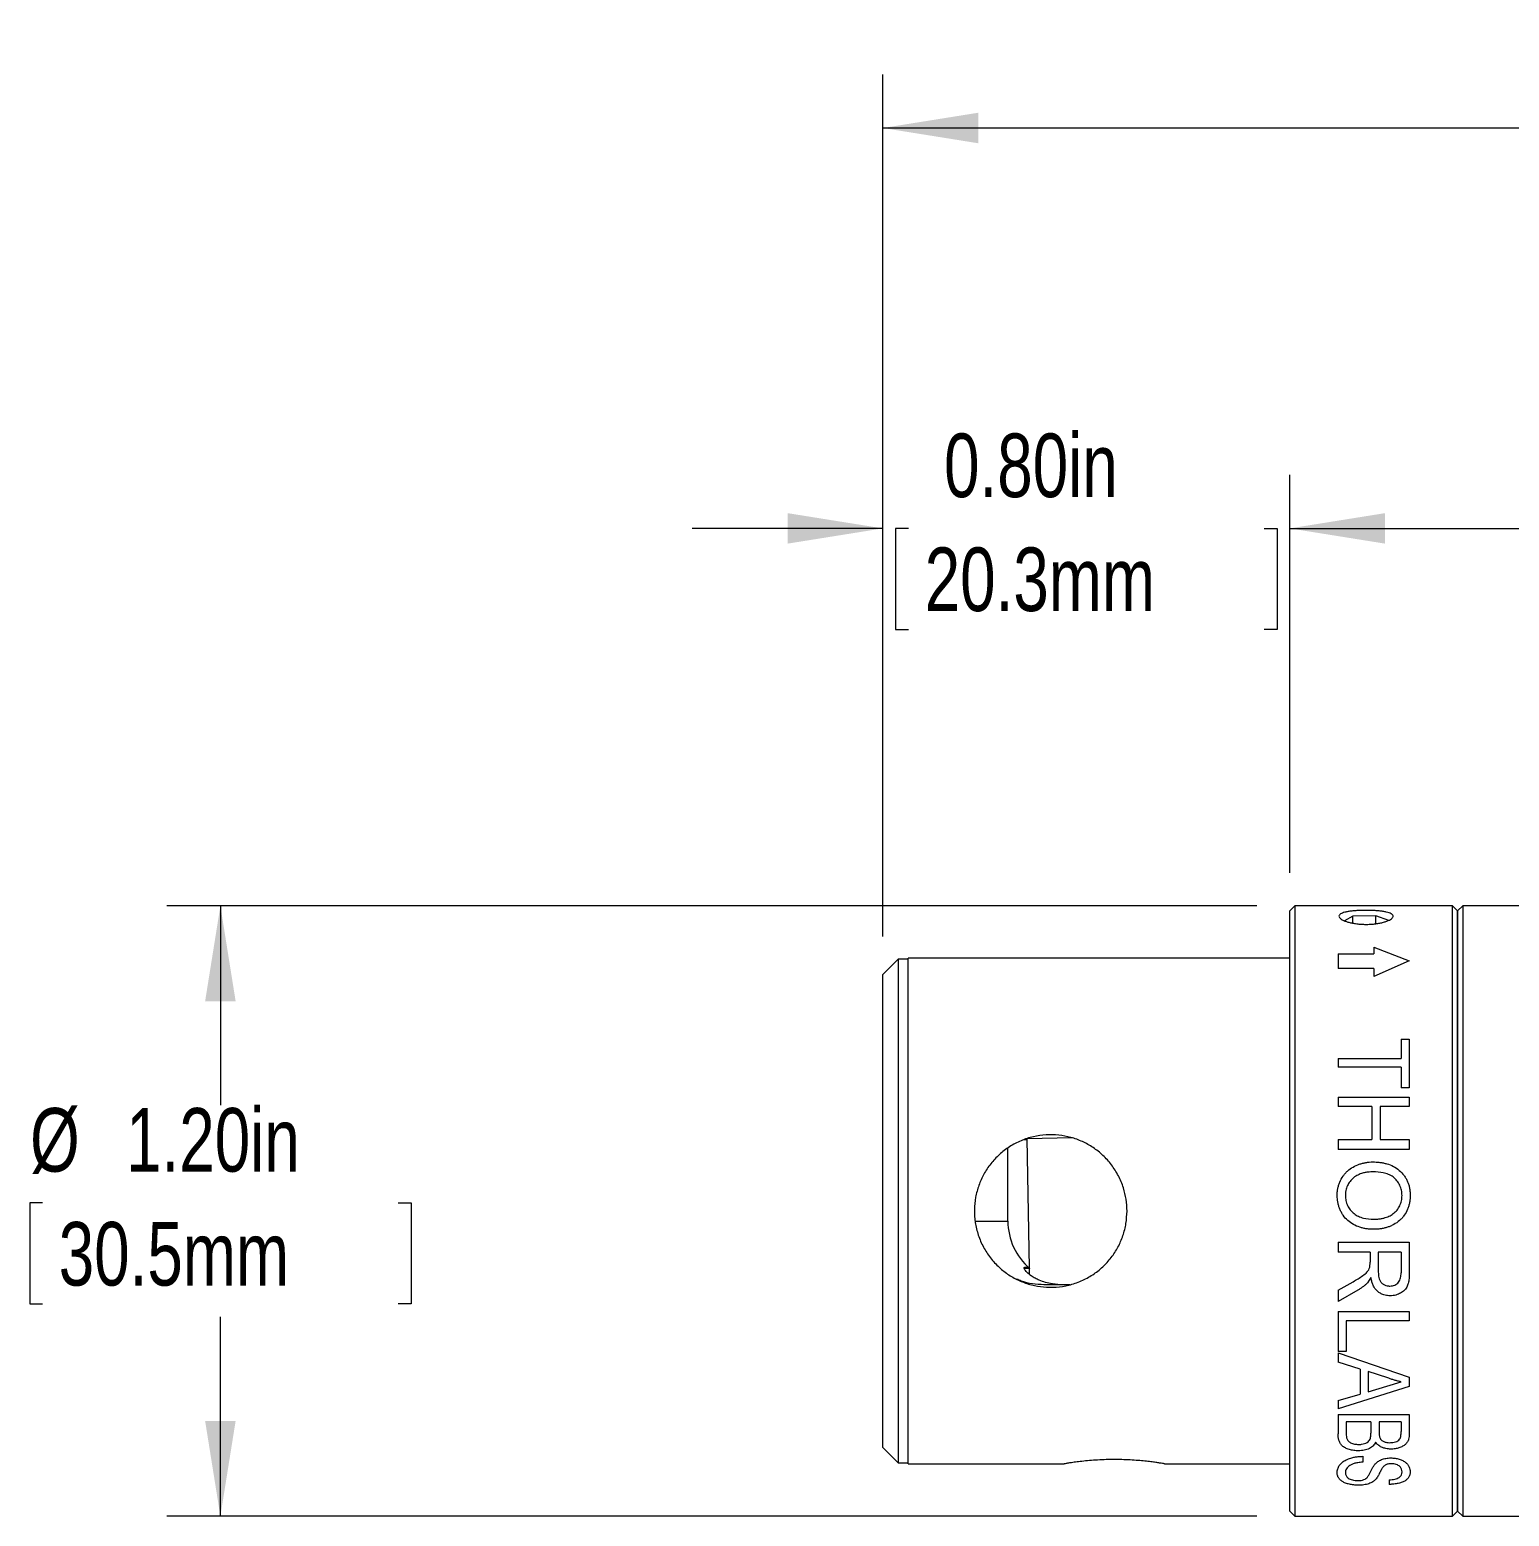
# Paper-space layout 'Sheet2' of a CAD drawing. Header units: inches. Extents: x 0.1 to 10.9, y 0 to 8.5.
# Drawn here: x 2.817 to 4.756, y 3.824 to 5.772 of the extents above; entities that cross this region are included whole.
import ezdxf

# ---------------------------------------------------------------- set-up
doc = ezdxf.new("R2010")
doc.units = ezdxf.units.IN
doc.header["$MEASUREMENT"] = 0
doc.styles.add('SLDTEXTSTYLE0', font='TXT', dxfattribs={"width": 0.75})
doc.dimstyles.new('SLDDIMSTYLE0', dxfattribs={"dimtxt": 0.083333, "dimasz": 0.125, "dimexe": 0, "dimexo": 0.0625, "dimgap": 0.020833, "dimtad": 0, "dimtih": 1, "dimtoh": 1, "dimlfac": 1.5, "dimrnd": 1e-09, "dimzin": 4, "dimdsep": 46, "dimtxsty": 'SLDTEXTSTYLE0', "dimsah": 1, "dimcen": 0.09, "dimadec": 0, "dimazin": 1, "dimtfac": 1, "dimtofl": 0, "dimtmove": 0, "dimatfit": 3, "dimfxl": 1, "dimfrac": 2, "dimtolj": 1, "dimtzin": 12, "dimarcsym": 0})
doc.dimstyles.new('SLDDIMSTYLE1', dxfattribs={"dimtxt": 0.083333, "dimasz": 0.125, "dimexe": 0, "dimexo": 0.0625, "dimgap": 0.020833, "dimtad": 0, "dimtih": 1, "dimtoh": 1, "dimlfac": 1.5, "dimrnd": 1e-09, "dimzin": 4, "dimdsep": 46, "dimtxsty": 'SLDTEXTSTYLE0', "dimsah": 1, "dimcen": 0.09, "dimadec": 0, "dimazin": 1, "dimtfac": 1, "dimtmove": 0, "dimatfit": 0, "dimfxl": 1, "dimfrac": 2, "dimtolj": 1, "dimtzin": 12, "dimarcsym": 0})
doc.dimstyles.new('SLDDIMSTYLE2', dxfattribs={"dimtxt": 0.083333, "dimasz": 0.125, "dimexe": 0, "dimexo": 0.0625, "dimgap": 0.020833, "dimtad": 0, "dimtih": 1, "dimtoh": 1, "dimlfac": 1.5, "dimrnd": 1e-09, "dimzin": 12, "dimdsep": 46, "dimtxsty": 'SLDTEXTSTYLE0', "dimsah": 1, "dimcen": 0.09, "dimadec": 0, "dimazin": 3, "dimtfac": 1, "dimtofl": 0, "dimtmove": 0, "dimatfit": 3, "dimfxl": 1, "dimfrac": 2, "dimtolj": 1, "dimtzin": 12, "dimarcsym": 0})

# ---------------------------------------------------------------- blocks, each defined once
blk = doc.blocks.new('_D_12')
at = {"color": 7, "linetype": 'Continuous', "lineweight": 0}
for p, q in [((4.4254, 4.6243), (2.9971, 4.6243)), ((3.0671, 4.6243), (3.0671, 4.363)), ((2.8341, 4.235), (2.8172, 4.235)), ((2.8172, 4.235), (2.8172, 4.1026)), ((3.3001, 4.235), (3.317, 4.235)), ((3.317, 4.235), (3.317, 4.1026)), ((2.8172, 4.1026), (2.8341, 4.1026)), ((3.317, 4.1026), (3.3001, 4.1026)), ((3.0671, 3.8243), (3.0671, 4.0857)), ((4.4254, 3.8243), (2.9971, 3.8243))]:
    blk.add_line(p, q, dxfattribs=at)
for points in [[(3.0671, 4.6243), (3.0471, 4.4993), (3.0871, 4.4993)], [(3.0671, 3.8243), (3.0871, 3.9493), (3.0471, 3.9493)]]:
    blk.add_solid(points, dxfattribs=at)
at = {"color": 7, "linetype": 'Continuous', "lineweight": 0, "char_height": 0.08333, "attachment_point": 1, "style": 'SLDTEXTSTYLE0'}
for s, insert in [('1.20in', (2.9435, 4.3593, 0.0026)), ('%%c', (2.8177, 4.3593, 0.0026)), ('30.5mm', (2.8552, 4.21, 0.0026))]:
    blk.add_mtext(s, dxfattribs=dict(at, insert=insert))
blk = doc.blocks.new('_D_13')
at = {"color": 7, "linetype": 'Continuous', "lineweight": 0}
for p, q in [((3.9354, 4.5843), (3.9354, 5.1889)), ((4.4687, 4.6677), (4.4687, 5.1889)), ((3.9354, 5.1189), (3.6854, 5.1189)), ((3.969, 5.1189), (3.9521, 5.1189)), ((3.9521, 5.1189), (3.9521, 4.9864)), ((4.4351, 5.1189), (4.452, 5.1189)), ((4.452, 5.1189), (4.452, 4.9864)), ((4.4687, 5.1189), (4.7187, 5.1189)), ((3.9521, 4.9864), (3.969, 4.9864)), ((4.452, 4.9864), (4.4351, 4.9864))]:
    blk.add_line(p, q, dxfattribs=at)
for points in [[(3.9354, 5.1189), (3.8104, 5.1389), (3.8104, 5.0989)], [(4.4687, 5.1189), (4.5937, 5.0989), (4.5937, 5.1389)]]:
    blk.add_solid(points, dxfattribs=at)
at = {"color": 7, "linetype": 'Continuous', "lineweight": 0, "char_height": 0.08333, "attachment_point": 1, "style": 'SLDTEXTSTYLE0'}
for s, insert in [('0.80in', (4.0156, 5.2432, 0.0026)), ('20.3mm', (3.9902, 5.0939, 0.0026))]:
    blk.add_mtext(s, dxfattribs=dict(at, insert=insert))
blk = doc.blocks.new('_D_15')
at = {"color": 7, "linetype": 'Continuous', "lineweight": 0}
for p, q in [((3.9354, 4.5843), (3.9354, 5.7136)), ((6.442, 4.5843), (6.442, 5.7136)), ((3.9354, 5.6436), (4.8502, 5.6436)), ((4.9557, 5.6436), (4.9388, 5.6436)), ((4.9388, 5.6436), (4.9388, 5.5112)), ((5.4217, 5.6436), (5.4386, 5.6436)), ((5.4386, 5.6436), (5.4386, 5.5112)), ((6.442, 5.6436), (5.5272, 5.6436)), ((4.9388, 5.5112), (4.9557, 5.5112)), ((5.4386, 5.5112), (5.4217, 5.5112))]:
    blk.add_line(p, q, dxfattribs=at)
for points in [[(3.9354, 5.6436), (4.0604, 5.6236), (4.0604, 5.6636)], [(6.442, 5.6436), (6.317, 5.6636), (6.317, 5.6236)]]:
    blk.add_solid(points, dxfattribs=at)
at = {"color": 7, "linetype": 'Continuous', "lineweight": 0, "char_height": 0.08333, "attachment_point": 1, "style": 'SLDTEXTSTYLE0'}
for s, insert in [('3.76in', (5.0022, 5.7679, 0.0026)), ('95.5mm', (4.9768, 5.6186, 0.0026))]:
    blk.add_mtext(s, dxfattribs=dict(at, insert=insert))
blk = doc.blocks.new('_D_16')
at = {"color": 7, "linetype": 'Continuous', "lineweight": 0}
for p, q in [((4.4687, 4.6677), (4.4687, 5.1889)), ((5.9087, 4.6677), (5.9087, 5.1889)), ((4.4687, 5.1189), (4.8502, 5.1189)), ((4.9557, 5.1189), (4.9388, 5.1189)), ((4.9388, 5.1189), (4.9388, 4.9864)), ((5.4217, 5.1189), (5.4386, 5.1189)), ((5.4386, 5.1189), (5.4386, 4.9864)), ((5.9087, 5.1189), (5.5272, 5.1189)), ((4.9388, 4.9864), (4.9557, 4.9864)), ((5.4386, 4.9864), (5.4217, 4.9864))]:
    blk.add_line(p, q, dxfattribs=at)
for points in [[(4.4687, 5.1189), (4.5937, 5.0989), (4.5937, 5.1389)], [(5.9087, 5.1189), (5.7837, 5.1389), (5.7837, 5.0989)]]:
    blk.add_solid(points, dxfattribs=at)
at = {"color": 7, "linetype": 'Continuous', "lineweight": 0, "char_height": 0.08333, "attachment_point": 1, "style": 'SLDTEXTSTYLE0'}
for s, insert in [('2.16in', (5.0022, 5.2432, 0.0026)), ('54.9mm', (4.9768, 5.0939, 0.0026))]:
    blk.add_mtext(s, dxfattribs=dict(at, insert=insert))

psp = doc.layouts.new('Sheet2')

# ---------------------------------------------------------------- linework, layer by layer
at = {"color": 7, "linetype": 'Continuous', "lineweight": 0}
for p, q in [((4.47538, 4.624328), (4.468714, 4.617662)), ((4.468714, 4.122526), (4.468714, 4.617662)), ((4.682047, 4.624328), (4.47538, 4.624328)), ((4.47538, 4.624328), (4.47538, 4.120801)), ((4.688714, 4.617662), (4.682047, 4.624328)), ((4.682047, 4.120801), (4.682047, 4.624328)), ((4.69538, 4.624328), (4.688714, 4.617662)), ((4.688714, 4.617662), (4.688714, 4.122526)), ((4.688714, 3.830995), (4.688714, 4.617662)), ((5.682047, 4.624328), (4.69538, 4.624328)), ((4.69538, 4.624328), (4.69538, 3.824328)), ((4.551352, 4.610614), (4.540567, 4.604555)), ((4.581295, 4.611328), (4.551352, 4.610614)), ((4.551352, 4.601564), (4.551352, 4.610614)), ((4.598657, 4.604974), (4.581295, 4.611328)), ((4.581295, 4.60082), (4.581295, 4.611328)), ((4.532047, 4.561262), (4.578714, 4.561262)), ((4.532047, 4.561262), (4.532047, 4.542148)), ((4.578714, 4.569949), (4.62538, 4.551989)), ((4.578714, 4.569949), (4.578714, 4.561262)), ((3.95538, 4.554328), (3.93538, 4.534328)), ((3.968714, 4.554328), (3.95538, 4.554328)), ((3.95538, 4.554328), (3.95538, 4.224328)), ((4.468714, 4.555662), (3.968714, 4.555662)), ((3.968714, 3.892995), (3.968714, 4.555662)), ((4.578714, 4.542148), (4.532047, 4.542148)), ((4.62538, 4.551989), (4.578714, 4.531755)), ((4.578714, 4.542148), (4.578714, 4.531755)), ((3.93538, 4.230995), (3.93538, 4.534328)), ((4.614611, 4.449605), (4.62538, 4.449605)), ((4.614611, 4.449605), (4.614611, 4.424279)), ((4.62538, 4.449605), (4.62538, 4.385884)), ((4.532047, 4.424279), (4.614611, 4.424279)), ((4.532047, 4.424279), (4.532047, 4.412773)), ((4.614611, 4.412773), (4.532047, 4.412773)), ((4.614611, 4.412773), (4.614611, 4.385884)), ((4.62538, 4.385884), (4.614611, 4.385884)), ((4.532047, 4.373758), (4.62538, 4.373758)), ((4.532047, 4.373758), (4.532047, 4.36147)), ((4.62538, 4.373758), (4.62538, 4.36147)), ((4.57632, 4.36147), (4.532047, 4.36147)), ((4.57632, 4.36147), (4.57632, 4.317962)), ((4.58709, 4.36147), (4.58709, 4.317962)), ((4.62538, 4.36147), (4.58709, 4.36147)), ((4.099235, 4.210995), (4.099235, 4.306833)), ((4.124079, 4.317662), (4.120212, 4.317662)), ((4.124053, 4.319108), (4.12701, 4.149744)), ((4.183541, 4.320146), (4.124699, 4.319119)), ((4.532047, 4.317962), (4.57632, 4.317962)), ((4.532047, 4.317962), (4.532047, 4.305117)), ((4.58709, 4.317962), (4.62538, 4.317962)), ((4.62538, 4.317962), (4.62538, 4.305117)), ((4.62538, 4.305117), (4.532047, 4.305117)), ((3.935452, 4.230995), (3.93538, 4.230995)), ((3.93538, 3.914328), (3.93538, 4.217662)), ((3.93538, 4.217662), (3.935452, 4.217662)), ((3.95538, 4.224328), (3.95538, 3.894328)), ((4.532047, 4.183696), (4.62538, 4.183696)), ((4.532047, 4.183696), (4.532047, 4.170626)), ((4.573927, 4.170626), (4.532047, 4.170626)), ((4.573927, 4.170626), (4.573927, 4.157301)), ((4.584697, 4.170626), (4.584697, 4.145976)), ((4.614611, 4.170626), (4.584697, 4.170626)), ((4.614611, 4.170626), (4.614611, 4.143209)), ((4.62538, 4.183696), (4.62538, 4.143685)), ((4.573497, 4.150914), (4.573927, 4.157301)), ((4.12798, 4.148893), (4.121029, 4.148893)), ((4.127024, 4.148893), (4.127151, 4.141669)), ((4.532047, 4.120476), (4.551753, 4.131749)), ((4.575124, 4.137287), (4.570525, 4.130221)), ((4.180524, 4.127662), (4.146475, 4.127662)), ((4.468714, 3.830995), (4.468714, 4.122526)), ((4.47538, 4.120801), (4.47538, 3.824328)), ((4.557811, 4.120692), (4.532047, 4.105982)), ((4.532047, 4.120476), (4.532047, 4.105982)), ((4.682047, 3.824328), (4.682047, 4.120801)), ((4.688714, 4.122526), (4.688714, 3.830995)), ((4.532047, 4.092787), (4.62538, 4.092787)), ((4.532047, 4.092787), (4.532047, 4.040085)), ((4.62538, 4.092787), (4.62538, 4.08043)), ((4.542816, 4.08043), (4.542816, 4.040085)), ((4.62538, 4.08043), (4.542816, 4.08043)), ((4.542816, 4.040085), (4.532047, 4.040085)), ((4.532047, 4.038676), (4.62538, 4.006696)), ((4.532047, 4.038676), (4.532047, 4.026421)), ((4.560765, 4.017263), (4.532047, 4.026421)), ((4.560765, 4.017263), (4.560765, 3.984302)), ((4.571534, 4.013882), (4.571534, 3.987485)), ((4.597373, 4.005818), (4.571534, 4.013882)), ((4.62538, 3.994393), (4.532047, 3.9651)), ((4.571534, 3.987485), (4.596064, 3.994852)), ((4.596064, 3.994852), (4.614611, 4.000506)), ((4.62538, 4.006696), (4.62538, 3.994393)), ((4.532047, 3.975892), (4.560765, 3.984302)), ((4.532047, 3.975892), (4.532047, 3.9651)), ((4.532047, 3.957592), (4.62538, 3.957592)), ((4.532047, 3.957592), (4.532047, 3.932538)), ((4.62538, 3.957592), (4.62538, 3.932602)), ((4.542816, 3.947929), (4.542816, 3.932397)), ((4.575124, 3.947929), (4.542816, 3.947929)), ((4.575124, 3.947929), (4.575124, 3.933435)), ((4.585893, 3.947929), (4.585893, 3.934348)), ((4.614611, 3.947929), (4.585893, 3.947929)), ((4.614611, 3.947929), (4.614611, 3.935354)), ((4.542816, 3.932397), (4.543265, 3.926998)), ((3.93538, 3.914328), (3.95538, 3.894328)), ((4.564355, 3.902874), (4.564355, 3.895216)), ((3.95538, 3.894328), (3.968714, 3.894328)), ((3.968714, 3.892995), (4.172881, 3.892995)), ((4.304645, 3.892995), (4.468714, 3.892995)), ((4.599056, 3.872118), (4.599056, 3.866071)), ((4.468714, 3.830995), (4.47538, 3.824328)), ((4.47538, 3.824328), (4.682047, 3.824328)), ((4.682047, 3.824328), (4.688714, 3.830995)), ((4.688714, 3.830995), (4.69538, 3.824328)), ((4.69538, 3.824328), (5.682047, 3.824328))]:
    psp.add_line(p, q, dxfattribs=at)
at = {"color": 8, "linetype": 'Continuous', "lineweight": 0}
psp.add_line((4.056393, 4.210995), (4.099235, 4.210995), dxfattribs=at)
at = {"color": 7, "linetype": 'Continuous', "lineweight": 0}
psp.add_ellipse((4.185508, 4.210995), major_axis=(-0.086273, 0), ratio=0.96592583, start_param=0, end_param=0.84087569, dxfattribs=at)
for points, knots in [([(4.568714, 4.618362), (4.570705, 4.618345), (4.574688, 4.618311), (4.580495, 4.618041), (4.58596, 4.617603), (4.590951, 4.616983), (4.595304, 4.616174), (4.598925, 4.615184), (4.601672, 4.614011), (4.603502, 4.612681), (4.604322, 4.611209), (4.604154, 4.609644), (4.602964, 4.608022), (4.600829, 4.606402), (4.597771, 4.604841), (4.593905, 4.603398), (4.589306, 4.602143), (4.584128, 4.601123), (4.5785, 4.600402), (4.572605, 4.6), (4.566603, 4.599953), (4.56067, 4.600244), (4.554973, 4.600875), (4.549656, 4.601799), (4.544884, 4.602988), (4.540763, 4.604378), (4.537448, 4.605914), (4.535, 4.60753), (4.533531, 4.609162), (4.533042, 4.610754), (4.533584, 4.612253), (4.535095, 4.613627), (4.537572, 4.614841), (4.540911, 4.615889), (4.545056, 4.61675), (4.549865, 4.617433), (4.555225, 4.617925), (4.561528, 4.618286), (4.566122, 4.618335), (4.568714, 4.618362)], [0, 0, 0, 0, 0.02677556, 0.05355141, 0.08032387, 0.10709658, 0.1339356, 0.16077468, 0.18765842, 0.2145416, 0.24135323, 0.26816477, 0.29490056, 0.32163673, 0.34841029, 0.37518422, 0.40205075, 0.42891684, 0.455787, 0.48265686, 0.50943479, 0.53621277, 0.56294676, 0.58968103, 0.61648769, 0.6432944, 0.67017701, 0.69705928, 0.72390293, 0.75074625, 0.7774971, 0.80424831, 0.83099688, 0.85774591, 0.8845859, 0.91142574, 0.93830922, 0.96519246, 1, 1, 1, 1]), ([(4.25538, 4.224328), (4.255113, 4.218844), (4.254579, 4.207876), (4.250427, 4.191903), (4.243901, 4.176882), (4.234974, 4.163034), (4.2238, 4.150787), (4.210562, 4.14035), (4.195573, 4.132249), (4.179408, 4.126752), (4.162642, 4.124144), (4.146024, 4.124303), (4.129902, 4.1272), (4.11461, 4.132531), (4.100389, 4.140301), (4.087373, 4.150382), (4.076072, 4.162668), (4.066784, 4.176901), (4.060048, 4.19262), (4.056049, 4.209142), (4.054956, 4.225928), (4.056551, 4.242332), (4.060806, 4.258076), (4.067456, 4.272899), (4.076494, 4.286485), (4.087789, 4.298666), (4.101151, 4.308899), (4.116225, 4.316881), (4.132495, 4.32215), (4.149207, 4.324617), (4.165862, 4.324206), (4.181907, 4.32121), (4.197116, 4.315657), (4.211324, 4.307759), (4.224161, 4.297525), (4.235409, 4.285086), (4.244498, 4.270737), (4.25087, 4.25541), (4.254675, 4.239774), (4.255145, 4.229477), (4.25538, 4.224328)], [0, 0, 0, 0, 0.02603411, 0.05207128, 0.07807195, 0.10407719, 0.13076433, 0.15745093, 0.18474795, 0.21203855, 0.23855391, 0.26506747, 0.29060824, 0.3161536, 0.34205298, 0.36795591, 0.39495802, 0.42195723, 0.44914218, 0.4763215, 0.50251212, 0.52870306, 0.5542919, 0.57988527, 0.60607704, 0.63227125, 0.65943288, 0.6865901, 0.71362112, 0.74064682, 0.76652914, 0.79241383, 0.81796798, 0.84352705, 0.87003047, 0.89653429, 0.92382513, 0.95111036, 0.97555631, 1, 1, 1, 1]), ([(4.53085, 4.244643), (4.53088, 4.246141), (4.53094, 4.249137), (4.531606, 4.253584), (4.532601, 4.257963), (4.534634, 4.263589), (4.537544, 4.268877), (4.541226, 4.273583), (4.545418, 4.277843), (4.551502, 4.282244), (4.558401, 4.285282), (4.56413, 4.28704), (4.568533, 4.287967), (4.57298, 4.288547), (4.57598, 4.288612), (4.57748, 4.288644)], [0, 0, 0, 0, 0.06254111, 0.12507329, 0.18760028, 0.25013069, 0.37501175, 0.43831822, 0.50005287, 0.6249036, 0.74984792, 0.81322893, 0.87491972, 0.93746255, 1, 1, 1, 1]), ([(4.57748, 4.288644), (4.579035, 4.288619), (4.582144, 4.288569), (4.586833, 4.28816), (4.59144, 4.287414), (4.597472, 4.285926), (4.604714, 4.283112), (4.612456, 4.277848), (4.617753, 4.272143), (4.62116, 4.266967), (4.623207, 4.262832), (4.624769, 4.258437), (4.625827, 4.253903), (4.62647, 4.249245), (4.626541, 4.24614), (4.626577, 4.244587)], [0, 0, 0, 0, 0.0625557, 0.125098984, 0.189189041, 0.250180712, 0.375102217, 0.499947839, 0.624821752, 0.686953057, 0.749870299, 0.810769254, 0.874919578, 0.937450594, 1, 1, 1, 1]), ([(4.57733, 4.275621), (4.575857, 4.275596), (4.572871, 4.275546), (4.568468, 4.274963), (4.563391, 4.27387), (4.557872, 4.271749), (4.552255, 4.268094), (4.547578, 4.263356), (4.544071, 4.257676), (4.542532, 4.252919), (4.541955, 4.249656), (4.541689, 4.247457), (4.541647, 4.245806), (4.54162, 4.244699)], [0, 0, 0, 0, 0.08310124, 0.16848479, 0.25026487, 0.37611669, 0.50013222, 0.62657289, 0.74996815, 0.87484849, 0.9066911, 0.93742589, 1, 1, 1, 1]), ([(4.615808, 4.244512), (4.615673, 4.246851), (4.615405, 4.251527), (4.613082, 4.258228), (4.609303, 4.26415), (4.604372, 4.269233), (4.598087, 4.27251), (4.58908, 4.27519), (4.58203, 4.275448), (4.57733, 4.275621)], [0, 0, 0, 0, 0.125010332, 0.249979711, 0.374985688, 0.499900155, 0.624833394, 0.749916562, 1, 1, 1, 1]), ([(3.935452, 4.217662), (3.935441, 4.218214), (3.935351, 4.222658), (3.935405, 4.227103), (3.935452, 4.230995)], [0, 0, 0, 0, 0.12426154, 1, 1, 1, 1]), ([(4.578564, 4.200392), (4.57704, 4.200421), (4.573992, 4.200478), (4.569424, 4.200981), (4.564927, 4.201823), (4.559044, 4.203441), (4.552022, 4.206442), (4.544447, 4.211661), (4.539379, 4.217413), (4.536226, 4.222631), (4.534279, 4.226761), (4.532734, 4.23109), (4.531639, 4.235533), (4.530966, 4.240075), (4.530889, 4.24312), (4.53085, 4.244643)], [0, 0, 0, 0, 0.06255251, 0.12509499, 0.18838283, 0.25017067, 0.37529722, 0.49997964, 0.6248034, 0.6865374, 0.74985929, 0.81188139, 0.87492145, 0.93745631, 1, 1, 1, 1]), ([(4.54162, 4.244699), (4.541736, 4.242425), (4.541968, 4.23788), (4.544165, 4.23136), (4.547835, 4.225563), (4.552737, 4.220743), (4.558625, 4.217186), (4.567246, 4.214108), (4.574094, 4.213768), (4.578658, 4.213542)], [0, 0, 0, 0, 0.12506139, 0.250046, 0.37391558, 0.50004403, 0.62502772, 0.75011476, 1, 1, 1, 1]), ([(4.626577, 4.244587), (4.626544, 4.243059), (4.626478, 4.240005), (4.625811, 4.235447), (4.624726, 4.230988), (4.622666, 4.22523), (4.619687, 4.219846), (4.615864, 4.215074), (4.611551, 4.210734), (4.606466, 4.207245), (4.600964, 4.204583), (4.596651, 4.203013), (4.592232, 4.201775), (4.587713, 4.200977), (4.58315, 4.20048), (4.580093, 4.200422), (4.578564, 4.200392)], [0, 0, 0, 0, 0.06253231, 0.12505065, 0.18814529, 0.25009066, 0.37494552, 0.43745795, 0.49996785, 0.62482074, 0.6873453, 0.74987282, 0.8123981, 0.8749294, 0.93745878, 1, 1, 1, 1]), ([(4.578658, 4.213542), (4.58015, 4.213574), (4.58319, 4.213639), (4.587707, 4.214139), (4.592955, 4.215268), (4.598676, 4.217252), (4.604574, 4.220726), (4.60948, 4.225436), (4.613169, 4.231218), (4.614968, 4.236636), (4.615724, 4.241111), (4.61578, 4.243378), (4.615808, 4.244512)], [0, 0, 0, 0, 0.08233684, 0.16778005, 0.25028276, 0.37821587, 0.50022897, 0.62508728, 0.74998769, 0.87487691, 0.93742706, 1, 1, 1, 1]), ([(4.171635, 4.127662), (4.166908, 4.127871), (4.159138, 4.128216), (4.148663, 4.130638), (4.141106, 4.133259), (4.134942, 4.136216), (4.129218, 4.139656), (4.123878, 4.144054), (4.120752, 4.148286), (4.120454, 4.150726), (4.122352, 4.151268), (4.125274, 4.150228), (4.127495, 4.149132), (4.12798, 4.148893)], [0, 0, 0, 0, 0.14886321, 0.24470497, 0.3404157, 0.40632026, 0.47212771, 0.57422213, 0.67688448, 0.76786677, 0.86208835, 0.96987798, 1, 1, 1, 1]), ([(4.551753, 4.131749), (4.556028, 4.134266), (4.562438, 4.138039), (4.569419, 4.143332), (4.572318, 4.147404), (4.573104, 4.149743), (4.573497, 4.150914)], [0, 0, 0, 0, 0.50040582, 0.75017678, 0.8750328, 1, 1, 1, 1]), ([(4.146475, 4.127662), (4.141416, 4.12794), (4.131295, 4.128495), (4.119232, 4.131326), (4.112703, 4.134265), (4.110753, 4.135144)], [0, 0, 0, 0, 0.41203387, 0.82430462, 1, 1, 1, 1]), ([(4.570525, 4.130221), (4.569582, 4.12929), (4.567696, 4.127426), (4.564557, 4.124963), (4.561264, 4.122706), (4.558962, 4.121364), (4.557811, 4.120692)], [0, 0, 0, 0, 0.25000548, 0.49997553, 0.74996817, 1, 1, 1, 1]), ([(4.600215, 4.113308), (4.599128, 4.113336), (4.596939, 4.113393), (4.59373, 4.113956), (4.590126, 4.11504), (4.586281, 4.116978), (4.582549, 4.119949), (4.579548, 4.123724), (4.577419, 4.127998), (4.575941, 4.132597), (4.575396, 4.135723), (4.575124, 4.137287)], [0, 0, 0, 0, 0.083617014, 0.168370753, 0.25013035, 0.373572984, 0.499958025, 0.619684335, 0.749862317, 0.874901707, 1, 1, 1, 1]), ([(4.584697, 4.145976), (4.584759, 4.143591), (4.584853, 4.140014), (4.585817, 4.135343), (4.587294, 4.132097), (4.589667, 4.129345), (4.592791, 4.127447), (4.595706, 4.126453), (4.59811, 4.126064), (4.599326, 4.126029), (4.599934, 4.126011)], [0, 0, 0, 0, 0.25025779, 0.3753486, 0.50026723, 0.6215843, 0.74983597, 0.87482425, 0.93739429, 1, 1, 1, 1]), ([(4.599934, 4.126011), (4.60212, 4.126222), (4.605405, 4.12654), (4.609132, 4.128799), (4.611438, 4.130985), (4.61307, 4.133761), (4.614383, 4.137824), (4.614521, 4.141078), (4.614611, 4.143209)], [0, 0, 0, 0, 0.24898365, 0.37411458, 0.49923516, 0.61763034, 0.74962758, 1, 1, 1, 1]), ([(4.62538, 4.143685), (4.625367, 4.142301), (4.625341, 4.13972), (4.625076, 4.13598), (4.624664, 4.132637), (4.62404, 4.129658), (4.622973, 4.126084), (4.621214, 4.122819), (4.618658, 4.120046), (4.615726, 4.117647), (4.612068, 4.11563), (4.607841, 4.114192), (4.604067, 4.113432), (4.601495, 4.113349), (4.600215, 4.113308)], [0, 0, 0, 0, 0.092146581, 0.171852073, 0.250236504, 0.317234696, 0.375326661, 0.499972607, 0.560527393, 0.625026272, 0.749904175, 0.832502809, 0.916641042, 1, 1, 1, 1]), ([(4.614611, 4.000506), (4.613118, 4.000806), (4.610131, 4.001406), (4.605769, 4.002651), (4.601493, 4.004088), (4.598746, 4.005241), (4.597373, 4.005818)], [0, 0, 0, 0, 0.25001107, 0.4999927, 0.74998248, 1, 1, 1, 1]), ([(4.600028, 3.920778), (4.600659, 3.92079), (4.601923, 3.920815), (4.604427, 3.921048), (4.607451, 3.921721), (4.610648, 3.92311), (4.612913, 3.925179), (4.613944, 3.927627), (4.614291, 3.929745), (4.614482, 3.931457), (4.614597, 3.93318), (4.614605, 3.934483), (4.614611, 3.935354)], [0, 0, 0, 0, 0.06261983, 0.12520752, 0.2501427, 0.37625062, 0.49944426, 0.62428895, 0.7494997, 0.81274014, 0.87475057, 1, 1, 1, 1]), ([(4.558783, 3.910138), (4.556715, 3.910207), (4.552579, 3.910346), (4.546721, 3.911708), (4.541383, 3.913709), (4.537235, 3.916595), (4.534515, 3.920203), (4.532376, 3.925445), (4.532177, 3.929734), (4.532047, 3.932538)], [0, 0, 0, 0, 0.12502607, 0.25000714, 0.37499642, 0.49976588, 0.61734363, 0.74985677, 1, 1, 1, 1]), ([(4.543265, 3.926998), (4.543714, 3.925783), (4.544387, 3.923959), (4.5464, 3.921862), (4.549113, 3.920179), (4.55335, 3.918707), (4.557096, 3.918537), (4.55897, 3.918452)], [0, 0, 0, 0, 0.2501258, 0.37536227, 0.5005244, 0.75008597, 1, 1, 1, 1]), ([(4.581107, 3.921327), (4.580244, 3.919755), (4.578521, 3.916614), (4.573335, 3.912916), (4.566481, 3.910516), (4.56135, 3.910264), (4.558783, 3.910138)], [0, 0, 0, 0, 0.250388207, 0.50021998, 0.749987658, 1, 1, 1, 1]), ([(4.55897, 3.918452), (4.55966, 3.918465), (4.560984, 3.91849), (4.563611, 3.918737), (4.566752, 3.919442), (4.570088, 3.920893), (4.57259, 3.922957), (4.574048, 3.925417), (4.574731, 3.928039), (4.575084, 3.930714), (4.575111, 3.932528), (4.575124, 3.933435)], [0, 0, 0, 0, 0.06520885, 0.12505797, 0.25021567, 0.37593362, 0.4995533, 0.6244535, 0.74958139, 0.87477823, 1, 1, 1, 1]), ([(4.601187, 3.912372), (4.599028, 3.9125), (4.594709, 3.912756), (4.588882, 3.914717), (4.584973, 3.917128), (4.582569, 3.919444), (4.581594, 3.920699), (4.581107, 3.921327)], [0, 0, 0, 0, 0.24974008, 0.49953626, 0.74935014, 0.87463897, 1, 1, 1, 1]), ([(4.585893, 3.934348), (4.585901, 3.933609), (4.585915, 3.932313), (4.586068, 3.930393), (4.586311, 3.928574), (4.586768, 3.927348), (4.586996, 3.926736)], [0, 0, 0, 0, 0.28525783, 0.50015595, 0.75020539, 1, 1, 1, 1]), ([(4.586996, 3.926736), (4.58752, 3.925845), (4.588566, 3.924065), (4.591731, 3.922061), (4.595732, 3.92092), (4.598594, 3.920825), (4.600028, 3.920778)], [0, 0, 0, 0, 0.25005663, 0.49958983, 0.74946696, 1, 1, 1, 1]), ([(4.62538, 3.932602), (4.62525, 3.930092), (4.625054, 3.926328), (4.623041, 3.92163), (4.620432, 3.918465), (4.616641, 3.915841), (4.611965, 3.913924), (4.607591, 3.912864), (4.603955, 3.912435), (4.60211, 3.912393), (4.601187, 3.912372)], [0, 0, 0, 0, 0.25002373, 0.37506922, 0.50000185, 0.62178089, 0.74987873, 0.87484449, 0.93740177, 1, 1, 1, 1]), ([(4.304645, 3.893007), (4.304532, 3.893026), (4.304304, 3.893065), (4.301957, 3.893457), (4.298263, 3.894047), (4.293108, 3.894814), (4.286603, 3.895686), (4.278773, 3.896594), (4.269666, 3.89745), (4.259482, 3.898152), (4.248455, 3.898602), (4.236908, 3.898727), (4.225309, 3.898492), (4.213939, 3.897916), (4.203394, 3.897074), (4.193827, 3.896061), (4.185878, 3.895038), (4.17955, 3.89411), (4.175345, 3.893438), (4.173006, 3.893045), (4.172919, 3.89303), (4.172881, 3.893023)], [0, 0, 0, 0, 0.0453898, 0.09164652, 0.13917559, 0.18684261, 0.23571138, 0.28696981, 0.33951822, 0.39458744, 0.4511259, 0.50851022, 0.56752208, 0.62550008, 0.68520363, 0.74230972, 0.80124844, 0.85532893, 0.91126981, 0.96082388, 1, 1, 1, 1]), ([(4.53085, 3.881179), (4.530875, 3.882009), (4.530926, 3.883695), (4.531467, 3.886247), (4.532574, 3.88928), (4.534737, 3.892638), (4.538618, 3.89614), (4.543845, 3.899034), (4.549442, 3.900947), (4.554743, 3.902091), (4.55949, 3.902704), (4.562731, 3.902817), (4.564355, 3.902874)], [0, 0, 0, 0, 0.08300301, 0.16869552, 0.25025444, 0.37913008, 0.50008182, 0.62474269, 0.74984226, 0.83222847, 0.91594967, 1, 1, 1, 1]), ([(4.580845, 3.892843), (4.581896, 3.893906), (4.583994, 3.89603), (4.588689, 3.89868), (4.593581, 3.90009), (4.597783, 3.900685), (4.59994, 3.900729), (4.601019, 3.900751)], [0, 0, 0, 0, 0.25029181, 0.50008354, 0.74957147, 0.87474941, 1, 1, 1, 1]), ([(4.601019, 3.900751), (4.601983, 3.90073), (4.60391, 3.900689), (4.60771, 3.900279), (4.612228, 3.899244), (4.616239, 3.897674), (4.618936, 3.896091), (4.621281, 3.894361), (4.623548, 3.891937), (4.625339, 3.888904), (4.626399, 3.885815), (4.626518, 3.883795), (4.626577, 3.882784)], [0, 0, 0, 0, 0.06256531, 0.12508563, 0.24996888, 0.37479472, 0.43590566, 0.49986046, 0.62345742, 0.74983302, 0.87488812, 1, 1, 1, 1]), ([(4.55854, 3.865013), (4.557522, 3.86503), (4.555485, 3.865065), (4.55147, 3.865387), (4.546696, 3.866217), (4.54244, 3.867491), (4.53952, 3.868788), (4.536985, 3.870222), (4.534394, 3.872298), (4.532524, 3.87476), (4.531446, 3.877063), (4.530955, 3.879089), (4.530885, 3.880477), (4.53085, 3.881179)], [0, 0, 0, 0, 0.06255362, 0.12506382, 0.24990698, 0.37477702, 0.43659521, 0.4998584, 0.62101253, 0.74982115, 0.83325673, 0.91561777, 1, 1, 1, 1]), ([(4.564355, 3.895216), (4.563202, 3.895134), (4.561088, 3.894982), (4.557989, 3.894584), (4.554563, 3.893946), (4.55079, 3.892844), (4.547303, 3.891), (4.544732, 3.888792), (4.542875, 3.88642), (4.541796, 3.883943), (4.541678, 3.882299), (4.54162, 3.881477)], [0, 0, 0, 0, 0.09162461, 0.16805929, 0.25025014, 0.37587816, 0.49991097, 0.62487448, 0.74988112, 0.87490313, 1, 1, 1, 1]), ([(4.54162, 3.881477), (4.541762, 3.880202), (4.542048, 3.877654), (4.544486, 3.87477), (4.547602, 3.872878), (4.550691, 3.871845), (4.553577, 3.871261), (4.556032, 3.871027), (4.55728, 3.871002), (4.557904, 3.87099)], [0, 0, 0, 0, 0.25005667, 0.49960093, 0.6246548, 0.74967805, 0.87473074, 0.93734352, 1, 1, 1, 1]), ([(4.570506, 3.875761), (4.571252, 3.876839), (4.572729, 3.878973), (4.574499, 3.882438), (4.576247, 3.885901), (4.57818, 3.88944), (4.579938, 3.891685), (4.580845, 3.892843)], [0, 0, 0, 0, 0.20223842, 0.40054945, 0.61354161, 0.80058945, 1, 1, 1, 1]), ([(4.593634, 3.891323), (4.592993, 3.890852), (4.59173, 3.889923), (4.590481, 3.888277), (4.589567, 3.886904), (4.588892, 3.885775), (4.588426, 3.884949), (4.587959, 3.88407), (4.587413, 3.882965), (4.586556, 3.88119), (4.585524, 3.879093), (4.584211, 3.876749), (4.582903, 3.874586), (4.581705, 3.873142), (4.581107, 3.87242)], [0, 0, 0, 0, 0.08180369, 0.16126662, 0.2498055, 0.29040033, 0.33207545, 0.37484406, 0.42352216, 0.4998832, 0.64640402, 0.74995754, 0.87498772, 1, 1, 1, 1]), ([(4.601879, 3.893189), (4.60035, 3.89311), (4.598054, 3.892991), (4.595316, 3.892186), (4.594195, 3.891611), (4.593634, 3.891323)], [0, 0, 0, 0, 0.49888269, 0.74928463, 1, 1, 1, 1]), ([(4.626577, 3.882784), (4.626539, 3.881998), (4.62647, 3.880571), (4.62603, 3.87849), (4.625103, 3.876168), (4.623385, 3.87361), (4.62041, 3.871017), (4.616292, 3.868879), (4.611082, 3.867316), (4.606536, 3.866566), (4.603228, 3.86625), (4.601176, 3.866137), (4.599794, 3.866094), (4.599056, 3.866071)], [0, 0, 0, 0, 0.09205279, 0.16695249, 0.25026432, 0.3794868, 0.500218, 0.62494836, 0.75032042, 0.87484079, 0.91602276, 0.95516864, 1, 1, 1, 1]), ([(4.599056, 3.872118), (4.601544, 3.872326), (4.605299, 3.872639), (4.609607, 3.873922), (4.612233, 3.875248), (4.614056, 3.876871), (4.615523, 3.879277), (4.615694, 3.881218), (4.615808, 3.882512)], [0, 0, 0, 0, 0.249491739, 0.376577386, 0.499583645, 0.624646779, 0.749836482, 1, 1, 1, 1]), ([(4.615808, 3.882512), (4.615724, 3.883696), (4.615557, 3.88606), (4.613881, 3.889075), (4.611086, 3.891061), (4.608434, 3.892257), (4.605281, 3.893051), (4.603013, 3.893143), (4.601879, 3.893189)], [0, 0, 0, 0, 0.25042048, 0.49989997, 0.6249254, 0.75003427, 0.87497248, 1, 1, 1, 1]), ([(4.557904, 3.87099), (4.559343, 3.871045), (4.562218, 3.871154), (4.566035, 3.872219), (4.568745, 3.873844), (4.569918, 3.875122), (4.570506, 3.875761)], [0, 0, 0, 0, 0.24985688, 0.49939488, 0.74935526, 1, 1, 1, 1]), ([(4.581107, 3.87242), (4.579995, 3.871381), (4.577773, 3.869306), (4.572626, 3.866845), (4.565946, 3.865266), (4.561009, 3.865097), (4.55854, 3.865013)], [0, 0, 0, 0, 0.25044434, 0.50038697, 0.75009741, 1, 1, 1, 1])]:
    psp.add_open_spline(points, degree=3, knots=knots, dxfattribs=at)

# ---------------------------------------------------------------- dimensions: what is measured, and where the dimension line sits
for base, p1, p2, dimstyle, picture, middle in [((6.442047, 5.643618), (3.93538, 4.534328), (6.442047, 4.534328), 'SLDDIMSTYLE2', '_D_15', (5.188714, 5.643618)), ((3.93538, 5.118851), (4.468714, 4.617662), (3.93538, 4.534328), 'SLDDIMSTYLE1', '_D_13', (4.202047, 5.118851)), ((5.908714, 5.118851), (4.468714, 4.617662), (5.908714, 4.617662), 'SLDDIMSTYLE2', '_D_16', (5.188714, 5.118851))]:
    dim = psp.add_linear_dim(base=base, p1=p1, p2=p2, dimstyle=dimstyle, dxfattribs=at)
    dim.commit()
    dim.dimension.update_dxf_attribs({"geometry": picture, "text_midpoint": middle, "dimtype": 160})
dim = psp.add_linear_dim(base=(3.067116, 3.824328), p1=(4.47538, 4.624328), p2=(4.47538, 3.824328), angle=90, text='%%c<>', dimstyle='SLDDIMSTYLE0', dxfattribs=at)
dim.commit()
dim.dimension.update_dxf_attribs({"geometry": '_D_12', "text_midpoint": (3.067116, 4.224328), "dimtype": 160})

doc.saveas('drawing.dxf')
